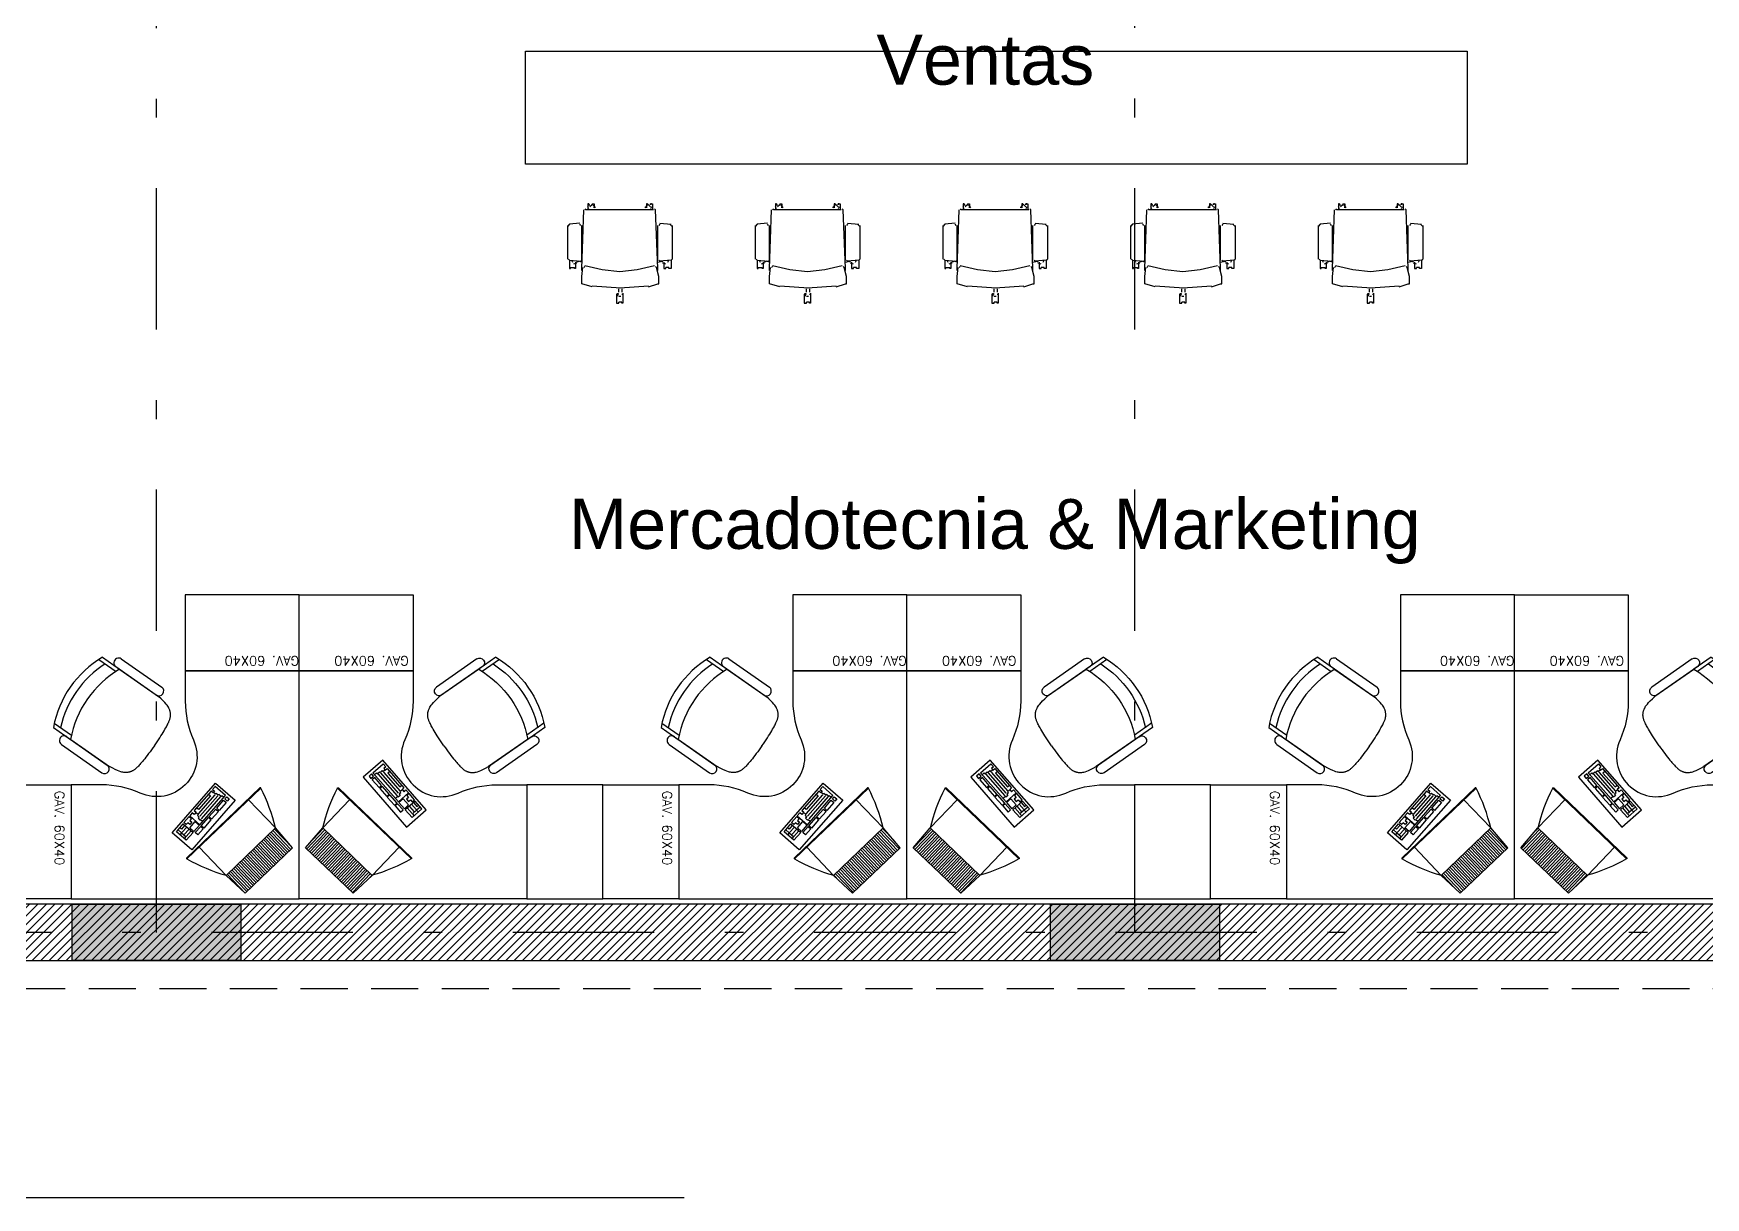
# Model space of a CAD drawing. Header units: millimetres. Extents: x -101 to 3415, y -52 to 1366.
# Drawn here: x 16.05 to 24.93, y 140.99 to 147.17 of the extents above; entities that cross this region are included whole.
import ezdxf
from ezdxf.enums import TextEntityAlignment as Align

# ---------------------------------------------------------------- set-up
doc = ezdxf.new("R2010")
doc.units = ezdxf.units.MM
doc.linetypes.add('XR EJES SUPERIORES$0$DASHDOT2', pattern=[0.5, 0.25, -0.125, 0, -0.125])
doc.linetypes.add('XR LINDERO N$0$A-100a LALA IRAPUATO nave equipo$0$HIDDEN', pattern=[0.375, 0.25, -0.125])
for name, color, linetype in [('00_ARQ', 8, 'Continuous'), ('ARQ', 8, 'Continuous'), ('ARQ_MOBILIARIO', 8, 'Continuous'), ('XR EJES SUPERIORES$0$A-EJES', 8, 'XR EJES SUPERIORES$0$DASHDOT2')]:
    doc.layers.add(name, color=color, linetype=linetype)
doc.styles.add('prot4', font='swisseb.ttf', dxfattribs={"width": 0.56})
doc.styles.add('ROMANS', font='romans.shx')
doc.styles.add('TÍTULO', font='arial.ttf', dxfattribs={"height": 0.19})

# ---------------------------------------------------------------- blocks, each defined once
blk = doc.blocks.new('XR COLUMNAS SUPERIORES')
at = {"layer": '00_ARQ', "linetype": 'ByBlock'}
h = blk.add_hatch(color=256, dxfattribs=at)
h.dxf.hatch_style = 1
h.paths.add_polyline_path([(9.0727, -14.89), (8.1765, -14.89), (8.1765, -14.59), (9.0727, -14.59)])
h = blk.add_hatch(color=256, dxfattribs=at)
h.dxf.hatch_style = 1
h.paths.add_polyline_path([(14.2689, -14.89), (13.3726, -14.89), (13.3726, -14.59), (14.2689, -14.59)])
for points in [[(9.0727, -14.89), (8.1765, -14.89), (8.1765, -14.59), (9.0727, -14.59)], [(14.2689, -14.89), (13.3726, -14.89), (13.3726, -14.59), (14.2689, -14.59)]]:
    blk.add_lwpolyline(points, close=True, dxfattribs=at)
blk = doc.blocks.new('XR EJES SUPERIORES')
at = {"layer": 'XR EJES SUPERIORES$0$A-EJES', "color": 251, "linetype": 'XR EJES SUPERIORES$0$DASHDOT2', "ltscale": 3}
for p, q in [((8.6246, -14.7409), (8.6246, 2.6571)), ((13.8207, -14.7407), (13.8207, 2.6571)), ((30.4672, -14.74), (-2.8802, -14.7414))]:
    blk.add_line(p, q, dxfattribs=at)
blk = doc.blocks.new('TÍTULO PLANO')
blk.add_line((8.747, 0), (13.969, 0))
at = {"style": 'prot4', "width": 0.8}
blk.add_attdef('NOMBRE', (1.912, 0.299), '', height=0.45, dxfattribs=at)
at = {"style": 'prot4'}
blk.add_attdef('NUMERO', text='', height=0.289, dxfattribs=at).set_placement((0.658, 0.326), align=Align.MIDDLE_CENTER)
at = {"style": 'prot4', "width": 1.227796}
blk.add_attdef('CLAVE', text='', height=0.289, dxfattribs=at).set_placement((-0.048, -0.472), (1.289, -0.472), align=Align.FIT)
at = {"style": 'TÍTULO'}
blk.add_attdef('ESCALA', (2.63, -0.558), '', height=0.19, dxfattribs=at)
blk = doc.blocks.new('A$C435F5787')
at = {"linetype": 'ByBlock'}
for p, q in [((0, 0), (0, 0.483)), ((0, 0.483), (0.19, 0.483)), ((0.038, 0.371), (0.063, 0.371)), ((0.038, 0.311), (0.038, 0.371)), ((0.063, 0.371), (0.063, 0.311)), ((0.076, 0.381), (0.076, 0.457)), ((0.076, 0.457), (0.171, 0.457)), ((0.171, 0.381), (0.076, 0.381)), ((0.076, 0.311), (0.076, 0.371)), ((0.076, 0.371), (0.117, 0.371)), ((0.095, 0.438), (0.095, 0.454)), ((0.137, 0.438), (0.095, 0.438)), ((0.095, 0.381), (0.095, 0.435)), ((0.114, 0.384), (0.114, 0.435)), ((0.117, 0.371), (0.117, 0.311)), ((0.137, 0.438), (0.137, 0.454)), ((0.171, 0.438), (0.137, 0.438)), ((0.137, 0.381), (0.137, 0.435)), ((0.152, 0.352), (0.152, 0.371)), ((0.152, 0.371), (0.175, 0.371)), ((0.156, 0.384), (0.156, 0.419)), ((0.156, 0.419), (0.171, 0.419)), ((0.171, 0.457), (0.171, 0.381)), ((0.175, 0.371), (0.175, 0.311)), ((0.19, 0.483), (0.19, 0)), ((0.063, 0.311), (0.038, 0.311)), ((0.038, 0.305), (0.063, 0.305)), ((0.038, 0.225), (0.038, 0.305)), ((0.063, 0.305), (0.063, 0.225)), ((0.117, 0.311), (0.076, 0.311)), ((0.076, 0.305), (0.076, 0.022)), ((0.175, 0.305), (0.076, 0.305)), ((0.098, 0.273), (0.079, 0.273)), ((0.117, 0.279), (0.098, 0.279)), ((0.098, 0.279), (0.098, 0.273)), ((0.098, 0.051), (0.098, 0.267)), ((0.117, 0.267), (0.117, 0.279)), ((0.133, 0.267), (0.117, 0.267)), ((0.117, 0.06), (0.117, 0.257)), ((0.133, 0.33), (0.133, 0.352)), ((0.133, 0.352), (0.152, 0.352)), ((0.152, 0.33), (0.133, 0.33)), ((0.133, 0.257), (0.133, 0.267)), ((0.152, 0.257), (0.133, 0.257)), ((0.137, 0.07), (0.137, 0.254)), ((0.152, 0.311), (0.152, 0.33)), ((0.175, 0.311), (0.152, 0.311)), ((0.156, 0.254), (0.156, 0.276)), ((0.156, 0.276), (0.175, 0.276)), ((0.175, 0.254), (0.156, 0.254)), ((0.175, 0.276), (0.175, 0.305)), ((0.175, 0.067), (0.175, 0.254)), ((0.063, 0.225), (0.038, 0.225)), ((0.038, 0.143), (0.038, 0.219)), ((0.038, 0.219), (0.063, 0.219)), ((0.063, 0.143), (0.038, 0.143)), ((0.038, 0.133), (0.063, 0.133)), ((0.038, 0.057), (0.038, 0.133)), ((0.063, 0.219), (0.063, 0.143)), ((0.063, 0.133), (0.063, 0.057)), ((0.156, 0.095), (0.156, 0.229)), ((0.156, 0.229), (0.175, 0.229)), ((0.063, 0.057), (0.038, 0.057)), ((0.038, 0.044), (0.063, 0.044)), ((0.038, 0.022), (0.038, 0.044)), ((0.063, 0.022), (0.038, 0.022)), ((0.063, 0.044), (0.063, 0.022)), ((0.076, 0.022), (0.175, 0.022)), ((0.079, 0.041), (0.095, 0.041)), ((0.095, 0.041), (0.095, 0.048)), ((0.095, 0.048), (0.117, 0.048)), ((0.117, 0.048), (0.117, 0.054)), ((0.117, 0.054), (0.137, 0.054)), ((0.137, 0.054), (0.137, 0.063)), ((0.137, 0.063), (0.156, 0.063)), ((0.175, 0.095), (0.156, 0.095)), ((0.156, 0.051), (0.156, 0.067)), ((0.156, 0.067), (0.175, 0.067)), ((0.175, 0.051), (0.156, 0.051)), ((0.175, 0.022), (0.175, 0.051)), ((0.19, 0), (0, 0))]:
    blk.add_line(p, q, dxfattribs=at)
blk = doc.blocks.new('m-tv pla')
h = blk.add_hatch()
h.set_pattern_fill('ANSI31', color=256, scale=0.005, angle=45, style=0)
h.set_pattern_definition([(90, (-254.158094, -242.753814), (-0.015875, 2e-18), [])])
h.paths.add_polyline_path([(0.24, -0.474), (0.25, -0.284), (-0.25, -0.284), (-0.24, -0.474)])
for p, q in [((0.373, 0), (-0.373, 0)), ((-0.368, 0.006), (0.368, 0.006)), ((-0.25, -0.284), (-0.25, 0)), ((0.25, -0.284), (0.25, 0)), ((-0.24, -0.474), (-0.25, -0.284)), ((-0.25, -0.284), (0.25, -0.284)), ((0.24, -0.474), (0.25, -0.284)), ((-0.24, -0.474), (0.24, -0.474))]:
    blk.add_line(p, q)
for centre, radius, start, end in [((-0.368, 0.001), 0.005, 90, 196.7752), ((0.898, 0.383), 1.327, 196.7752, 210.1505), ((-0.898, 0.383), 1.327, 329.8495, 343.2248), ((0.368, 0.001), 0.005, 343.2248, 90)]:
    blk.add_arc(centre, radius, start, end)
blk = doc.blocks.new('A$C369842D8')
for p, q in [((0.0498, 0.4909), (0.0498, 0.3809)), ((0.0698, 0.4996), (0.0698, 0.3896)), ((0.4798, 0.4996), (0.4798, 0.3896)), ((0.4998, 0.4909), (0.4998, 0.3809)), ((0, 0.405), (0, 0.145)), ((0.05, 0.405), (0.05, 0.145)), ((0.05, 0.38), (0.05, 0.13)), ((0.5, 0.405), (0.5, 0.145)), ((0.5, 0.38), (0.5, 0.13)), ((0.55, 0.405), (0.55, 0.145))]:
    blk.add_line(p, q)
for points in [[(0.275, 0), (0.2619, 0.0001), (0.249, 0.0003), (0.2363, 0.0006), (0.2239, 0.001), (0.2121, 0.0015), (0.2009, 0.002), (0.1904, 0.0026), (0.1807, 0.0033), (0.1719, 0.004), (0.164, 0.0047), (0.1569, 0.0054), (0.1505, 0.0062), (0.1447, 0.007), (0.1394, 0.0078), (0.1345, 0.0086), (0.13, 0.0095), (0.1257, 0.0104), (0.1217, 0.0113), (0.118, 0.0123), (0.1144, 0.0133), (0.1111, 0.0143), (0.108, 0.0154), (0.1051, 0.0166), (0.1023, 0.0178), (0.0997, 0.0192), (0.0972, 0.0205), (0.0949, 0.022), (0.0927, 0.0235), (0.0906, 0.0251), (0.0885, 0.0268), (0.0865, 0.0285), (0.0845, 0.0303), (0.0826, 0.0322), (0.0806, 0.0341), (0.0787, 0.0363), (0.0767, 0.0387), (0.0747, 0.0413), (0.0727, 0.0443), (0.0706, 0.0476), (0.0685, 0.0513), (0.0663, 0.0556), (0.064, 0.0607), (0.0617, 0.0671), (0.0594, 0.075), (0.057, 0.0849), (0.0547, 0.0971), (0.0523, 0.112), (0.05, 0.13)], [(0.275, 0), (0.2881, 0.0001), (0.301, 0.0003), (0.3137, 0.0006), (0.3261, 0.001), (0.3379, 0.0015), (0.3491, 0.002), (0.3596, 0.0026), (0.3693, 0.0033), (0.3781, 0.004), (0.386, 0.0047), (0.3931, 0.0054), (0.3995, 0.0062), (0.4053, 0.007), (0.4106, 0.0078), (0.4155, 0.0086), (0.42, 0.0095), (0.4243, 0.0104), (0.4283, 0.0113), (0.432, 0.0123), (0.4356, 0.0133), (0.4389, 0.0143), (0.442, 0.0154), (0.4449, 0.0166), (0.4477, 0.0178), (0.4503, 0.0192), (0.4528, 0.0205), (0.4551, 0.022), (0.4573, 0.0235), (0.4594, 0.0251), (0.4615, 0.0268), (0.4635, 0.0285), (0.4655, 0.0303), (0.4674, 0.0322), (0.4694, 0.0341), (0.4713, 0.0363), (0.4733, 0.0387), (0.4753, 0.0413), (0.4773, 0.0443), (0.4794, 0.0476), (0.4815, 0.0513), (0.4837, 0.0556), (0.486, 0.0607), (0.4883, 0.0671), (0.4906, 0.075), (0.493, 0.0849), (0.4953, 0.0971), (0.4977, 0.112), (0.5, 0.13)]]:
    blk.add_lwpolyline(points)
for centre, radius, start, end in [((0.2748, -0.0003), 0.5403, 65.38852, 114.61148), ((0.2748, -0.0403), 0.5403, 67.70075, 112.29925), ((0.025, 0.405), 0.025, 0, 180), ((0.2748, -0.1103), 0.5403, 65.38852, 114.61148), ((0.525, 0.405), 0.025, 0, 180), ((0.025, 0.145), 0.025, 180, 0), ((0.525, 0.145), 0.025, 180, 0)]:
    blk.add_arc(centre, radius, start, end)
blk = doc.blocks.new('*U309')
at = {"layer": 'ARQ'}
for p, q in [((-0.0354, 0.2667), (-0.0789, 0.2667)), ((-0.0789, 0.2667), (-0.0789, 0.2612)), ((-0.0354, 0.2667), (-0.0789, 0.2667)), ((-0.0789, 0.2667), (-0.0789, 0.2612)), ((-0.0354, 0.2667), (-0.0409, 0.2068)), ((-0.0354, 0.2667), (-0.0409, 0.2068)), ((-0.0299, 0.2722), (-0.0354, 0.2667)), ((-0.0299, 0.2722), (-0.0354, 0.2667)), ((0.1497, 0.2778), (-0.0299, 0.2778)), ((0.1497, 0.2778), (-0.0299, 0.2778)), ((0.1552, 0.2667), (0.1444, 0.2778)), ((0.1552, 0.2667), (0.1444, 0.2778)), ((0.1607, 0.2123), (0.1552, 0.2667)), ((0.1607, 0.2123), (0.1552, 0.2667)), ((-0.177, 0.1469), (-0.1607, 0.2015)), ((-0.177, 0.1469), (-0.1607, 0.2015)), ((-0.1607, 0.2015), (-0.1226, 0.2015)), ((-0.1607, 0.2015), (-0.1226, 0.2015)), ((-0.1226, 0.2015), (-0.0735, 0.196)), ((-0.1226, 0.2015), (-0.0735, 0.196)), ((-0.0898, 0.2015), (-0.0789, 0.2015)), ((-0.0898, 0.2015), (-0.0789, 0.2015)), ((-0.0627, 0.185), (-0.0844, 0.0925)), ((-0.0627, 0.185), (-0.0844, 0.0925)), ((-0.0789, 0.2612), (-0.0735, 0.2612)), ((-0.0789, 0.2612), (-0.0735, 0.2612)), ((-0.0789, 0.2341), (-0.0789, 0.2396)), ((-0.0789, 0.2396), (-0.0735, 0.2396)), ((-0.0789, 0.2341), (-0.0789, 0.2396)), ((-0.0789, 0.2396), (-0.0735, 0.2396)), ((-0.0464, 0.2341), (-0.0789, 0.2341)), ((-0.0464, 0.2341), (-0.0789, 0.2341)), ((-0.0789, 0.2015), (0.2314, 0.1905)), ((-0.0789, 0.2015), (0.2314, 0.1905)), ((-0.0735, 0.2612), (-0.0735, 0.2396)), ((-0.0735, 0.2612), (-0.0735, 0.2396)), ((-0.068, 0.185), (-0.0735, 0.1905)), ((-0.068, 0.185), (-0.0735, 0.1905)), ((-0.0517, 0.2287), (-0.0572, 0.245)), ((-0.0517, 0.2287), (-0.0572, 0.245)), ((-0.0354, 0.2559), (-0.0464, 0.2504)), ((-0.0354, 0.2559), (-0.0464, 0.2504)), ((-0.0464, 0.2287), (-0.0409, 0.2178)), ((-0.0464, 0.2287), (-0.0409, 0.2178)), ((-0.0464, 0.2015), (-0.0409, 0.2178)), ((-0.0464, 0.2015), (-0.0409, 0.2178)), ((-0.0409, 0.2068), (-0.0354, 0.2015)), ((-0.0409, 0.2068), (-0.0354, 0.2015)), ((-0.0354, 0.2015), (0.1497, 0.2015)), ((-0.0354, 0.2015), (0.1497, 0.2015)), ((0.0136, 0.196), (0.0136, 0.2015)), ((0.0136, 0.196), (0.0136, 0.2015)), ((0.1497, 0.2068), (0.1552, 0.2123)), ((0.1497, 0.2068), (0.1552, 0.2123)), ((0.2369, 0.1797), (0.2314, 0.185)), ((0.2369, 0.1797), (0.2314, 0.185)), ((0.2314, -0.1797), (0.2314, 0.1797)), ((0.2314, -0.1797), (0.2314, 0.1797)), ((-0.1715, 0.1469), (-0.1825, -0.0055)), ((-0.1715, 0.1469), (-0.1825, -0.0055)), ((-0.0844, 0.0925), (-0.0953, 0)), ((-0.0844, 0.0925), (-0.0953, 0)), ((0.2369, 0.1632), (0.2477, 0.1687)), ((0.264, 0.1687), (0.2369, 0.1687)), ((0.2369, 0.1632), (0.2477, 0.1687)), ((0.264, 0.1687), (0.2369, 0.1687)), ((0.2587, 0.1416), (0.2424, 0.1306)), ((0.2587, 0.1416), (0.2424, 0.1306)), ((0.2424, 0.1361), (0.2477, 0.1361)), ((0.264, 0.1361), (0.2424, 0.1361)), ((0.2424, 0.1361), (0.2477, 0.1361)), ((0.264, 0.1361), (0.2424, 0.1361)), ((0.2587, 0.1469), (0.2477, 0.1579)), ((0.2587, 0.1469), (0.2477, 0.1579)), ((0.2587, 0.1632), (0.2587, 0.1579)), ((0.264, 0.1632), (0.2587, 0.1632)), ((0.2587, 0.1632), (0.2587, 0.1579)), ((0.264, 0.1632), (0.2587, 0.1632)), ((0.2587, 0.1524), (0.2587, 0.1469)), ((0.2587, 0.1524), (0.2587, 0.1469)), ((0.264, 0.1469), (0.2587, 0.1469)), ((0.264, 0.1469), (0.2587, 0.1469)), ((0.264, 0.1632), (0.264, 0.1687)), ((0.264, 0.1632), (0.264, 0.1687)), ((0.264, 0.1469), (0.264, 0.1361)), ((0.264, 0.1469), (0.264, 0.1361)), ((-0.2587, 0.0163), (-0.264, 0.0163)), ((-0.264, 0.0163), (-0.264, 0.0055)), ((-0.2587, 0.0163), (-0.264, 0.0163)), ((-0.264, 0.0163), (-0.264, 0.0055)), ((-0.264, 0.0055), (-0.2587, 0.0055)), ((-0.264, 0.0055), (-0.2587, 0.0055)), ((-0.2151, 0.0163), (-0.2587, 0.0163)), ((-0.2151, 0.0163), (-0.2587, 0.0163)), ((-0.2587, -0.011), (-0.2587, 0.0055)), ((-0.2587, -0.011), (-0.2587, 0.0055)), ((-0.2259, 0.0108), (-0.2096, 0.0108)), ((-0.2259, 0.0108), (-0.2096, 0.0108)), ((-0.2259, 0.0055), (-0.2259, -0.0055)), ((-0.2259, 0.0055), (-0.2259, -0.0055)), ((-0.2151, 0.0055), (-0.2151, 0.0163)), ((-0.2151, 0.0055), (-0.2151, 0.0163)), ((-0.2041, 0.0055), (-0.1878, 0.0055)), ((-0.2041, 0.0055), (-0.1878, 0.0055)), ((-0.264, -0.0163), (-0.264, -0.011)), ((-0.264, -0.011), (-0.2587, -0.011)), ((-0.264, -0.0163), (-0.264, -0.011)), ((-0.264, -0.011), (-0.2587, -0.011)), ((-0.2587, -0.0163), (-0.264, -0.0163)), ((-0.2587, -0.0163), (-0.264, -0.0163)), ((-0.2151, -0.0163), (-0.2587, -0.0163)), ((-0.2151, -0.0163), (-0.2587, -0.0163)), ((-0.2096, -0.0163), (-0.2259, -0.0163)), ((-0.2096, -0.0163), (-0.2259, -0.0163)), ((-0.2151, -0.011), (-0.2151, -0.0163)), ((-0.2151, -0.011), (-0.2151, -0.0163)), ((-0.1878, -0.011), (-0.2041, -0.011)), ((-0.1878, -0.011), (-0.2041, -0.011)), ((-0.1825, 0), (-0.1715, -0.1524)), ((-0.1825, 0), (-0.1715, -0.1524)), ((-0.0953, 0), (-0.0844, -0.0926)), ((-0.0953, 0), (-0.0844, -0.0926)), ((-0.177, -0.1524), (-0.1607, -0.2015)), ((-0.177, -0.1524), (-0.1607, -0.2015)), ((-0.0844, -0.0926), (-0.0627, -0.1852)), ((-0.0844, -0.0926), (-0.0627, -0.1852)), ((0.2477, -0.1687), (0.2369, -0.1634)), ((0.2477, -0.1687), (0.2369, -0.1634)), ((0.264, -0.1742), (0.2369, -0.1742)), ((0.264, -0.1742), (0.2369, -0.1742)), ((0.2424, -0.1362), (0.2477, -0.1362)), ((0.2424, -0.1362), (0.2587, -0.1471)), ((0.2424, -0.1362), (0.2477, -0.1362)), ((0.2424, -0.1362), (0.2587, -0.1471)), ((0.264, -0.1417), (0.2424, -0.1417)), ((0.264, -0.1417), (0.2424, -0.1417)), ((0.2477, -0.1634), (0.2587, -0.1524)), ((0.2477, -0.1634), (0.2587, -0.1524)), ((0.2587, -0.1524), (0.2587, -0.1471)), ((0.264, -0.1471), (0.2587, -0.1471)), ((0.2587, -0.1524), (0.2587, -0.1471)), ((0.264, -0.1471), (0.2587, -0.1471)), ((0.2587, -0.1634), (0.264, -0.1634)), ((0.264, -0.1634), (0.2587, -0.1634)), ((0.2587, -0.1634), (0.264, -0.1634)), ((0.264, -0.1634), (0.2587, -0.1634)), ((0.264, -0.1471), (0.264, -0.1417)), ((0.264, -0.1471), (0.264, -0.1417)), ((0.264, -0.1687), (0.264, -0.1634)), ((0.264, -0.1687), (0.264, -0.1634)), ((0.264, -0.1687), (0.264, -0.1742)), ((0.264, -0.1687), (0.264, -0.1742)), ((-0.1607, -0.2015), (-0.1607, -0.2069)), ((-0.1607, -0.2015), (-0.1607, -0.2069)), ((-0.1607, -0.2069), (-0.1226, -0.2069)), ((-0.1607, -0.2069), (-0.1226, -0.2069)), ((-0.1226, -0.2069), (-0.0735, -0.1961)), ((-0.1226, -0.2069), (-0.0735, -0.1961)), ((-0.0898, -0.2015), (-0.0789, -0.2015)), ((-0.0898, -0.2015), (-0.0789, -0.2015)), ((-0.0789, -0.2015), (0.2314, -0.1906)), ((-0.0789, -0.2015), (0.2314, -0.1906)), ((-0.0464, -0.2342), (-0.0789, -0.2342)), ((-0.0789, -0.2342), (-0.0789, -0.2397)), ((-0.0464, -0.2342), (-0.0789, -0.2342)), ((-0.0789, -0.2342), (-0.0789, -0.2397)), ((-0.0789, -0.2397), (-0.0789, -0.2452)), ((-0.0789, -0.2397), (-0.0789, -0.2452)), ((-0.0789, -0.2452), (-0.0735, -0.2452)), ((-0.0789, -0.2452), (-0.0735, -0.2452)), ((-0.0789, -0.2668), (-0.0789, -0.2614)), ((-0.0789, -0.2614), (-0.0735, -0.2614)), ((-0.0789, -0.2668), (-0.0789, -0.2614)), ((-0.0789, -0.2614), (-0.0735, -0.2614)), ((-0.0735, -0.1961), (-0.068, -0.1906)), ((-0.0735, -0.1961), (-0.068, -0.1906)), ((-0.0735, -0.2614), (-0.0735, -0.2452)), ((-0.0735, -0.2614), (-0.0735, -0.2452)), ((-0.0572, -0.2452), (-0.0517, -0.2287)), ((-0.0572, -0.2452), (-0.0517, -0.2287)), ((-0.0464, -0.2015), (-0.0409, -0.2233)), ((-0.0464, -0.2015), (-0.0409, -0.2233)), ((-0.0464, -0.2287), (-0.0409, -0.2178)), ((-0.0464, -0.2287), (-0.0409, -0.2178)), ((-0.0464, -0.2559), (-0.0354, -0.2614)), ((-0.0464, -0.2559), (-0.0354, -0.2614)), ((-0.0354, -0.2069), (-0.0409, -0.2124)), ((-0.0354, -0.2069), (-0.0409, -0.2124)), ((-0.0354, -0.2723), (-0.0409, -0.2124)), ((-0.0354, -0.2723), (-0.0409, -0.2124)), ((-0.0354, -0.2015), (0.1497, -0.2015)), ((-0.0354, -0.2015), (0.1497, -0.2015)), ((0.0136, -0.2015), (0.0191, -0.2015)), ((0.0136, -0.2015), (0.0191, -0.2015)), ((0.1552, -0.2124), (0.1497, -0.2069)), ((0.1552, -0.2124), (0.1497, -0.2069)), ((0.1607, -0.2124), (0.1552, -0.2723)), ((0.1607, -0.2124), (0.1552, -0.2723)), ((0.2314, -0.1906), (0.2369, -0.1852)), ((0.2314, -0.1906), (0.2369, -0.1852)), ((-0.0789, -0.2723), (-0.0789, -0.2668)), ((-0.0789, -0.2723), (-0.0789, -0.2668)), ((-0.0354, -0.2723), (-0.0789, -0.2723)), ((-0.0354, -0.2723), (-0.0789, -0.2723)), ((-0.0354, -0.2723), (-0.0299, -0.2778)), ((-0.0354, -0.2723), (-0.0299, -0.2778)), ((0.1497, -0.2778), (-0.0299, -0.2778)), ((0.1497, -0.2778), (-0.0299, -0.2778)), ((0.1444, -0.2778), (0.1552, -0.2668)), ((0.1444, -0.2778), (0.1552, -0.2668))]:
    blk.add_line(p, q, dxfattribs=at)
blk = doc.blocks.new('*U308')
at = {"layer": 'ARQ_MOBILIARIO', "color": 0, "linetype": 'ByBlock', "lineweight": -2, "transparency": 16777216}
for p in [(0, 0), (0, -0.9965), (0, -1.993), (0, -2.9895), (0, -3.986)]:
    blk.add_blockref('*U309', p, dxfattribs=at)

msp = doc.modelspace()

# ---------------------------------------------------------------- hatches: boundary and pattern name
at = {"layer": '00_ARQ'}
h = msp.add_hatch(dxfattribs=at)
h.set_pattern_fill('ANSI31', color=8, scale=0.01)
h.set_pattern_definition([(45, (8.080342, 157.137164), (-0.02245064, 0.02245064), [])])
h.paths.add_polyline_path([(33.467, 142.5472), (12.857, 142.5472), (12.857, 142.2472), (33.467, 142.2472)])

# ---------------------------------------------------------------- linework, layer by layer
at = {"layer": '00_ARQ', "linetype": 'XR LINDERO N$0$A-100a LALA IRAPUATO nave equipo$0$HIDDEN'}
msp.add_lwpolyline([(8.0495, 142.0972), (14.8453, 142.0986), (27.8022, 142.0989), (38.8142, 142.0972), (38.7801, 148.4809), (38.7712, 157.0942), (27.3853, 157.1018), (18.1126, 157.1056), (10.6234, 157.1084), (8.0803, 157.1372), (8.0495, 142.0972)], dxfattribs=at)
at = {"layer": '00_ARQ'}
msp.add_lwpolyline([(33.467, 142.5472), (12.857, 142.5472), (12.857, 142.2472), (33.467, 142.2472)], close=True, dxfattribs=at)
at = {"layer": 'ARQ_MOBILIARIO', "ltscale": 0.3}
msp.add_lwpolyline([(18.6649, 146.4733), (18.6649, 147.0733), (23.6649, 147.0733), (23.6649, 146.4733)], close=True, dxfattribs=at)
at = {"layer": 'ARQ_MOBILIARIO', "ltscale": 0.01}
for points in [[(17.4625, 143.7846), (17.4625, 144.188), (16.8576, 144.188), (16.8576, 143.7846)], [(17.4625, 143.7846), (17.4625, 144.188), (18.0675, 144.188), (18.0675, 143.7846)], [(20.6891, 143.7846), (20.6891, 144.188), (20.0841, 144.188), (20.0841, 143.7846)], [(20.6891, 143.7846), (20.6891, 144.188), (21.2941, 144.188), (21.2941, 143.7846)], [(23.9157, 143.7846), (23.9157, 144.188), (23.3107, 144.188), (23.3107, 143.7846)], [(23.9157, 143.7846), (23.9157, 144.188), (24.5207, 144.188), (24.5207, 143.7846)], [(15.8492, 143.1797), (16.2526, 143.1797), (16.2526, 142.5747), (15.8492, 142.5747)], [(19.0758, 143.1797), (18.6725, 143.1797), (18.6725, 142.5747), (19.0758, 142.5747)], [(19.0758, 143.1797), (19.4792, 143.1797), (19.4792, 142.5747), (19.0758, 142.5747)], [(22.3024, 143.1797), (21.8991, 143.1797), (21.8991, 142.5747), (22.3024, 142.5747)], [(22.3024, 143.1797), (22.7057, 143.1797), (22.7057, 142.5747), (22.3024, 142.5747)]]:
    msp.add_lwpolyline(points, close=True, dxfattribs=at)
for points in [[(16.6188, 143.1356, 0.105703), (16.4126, 143.1797), (16.2526, 143.1797), (16.2526, 142.5747), (17.4625, 142.5747), (17.4625, 143.7846), (16.8576, 143.7846), (16.8576, 143.6246, 0.105703), (16.9016, 143.4184, -0.689027)], [(18.3063, 143.1356, -0.105703), (18.5124, 143.1797), (18.6725, 143.1797), (18.6725, 142.5747), (17.4625, 142.5747), (17.4625, 143.7846), (18.0675, 143.7846), (18.0675, 143.6246, -0.105703), (18.0234, 143.4184, 0.689027)], [(19.8454, 143.1356, 0.105703), (19.6392, 143.1797), (19.4792, 143.1797), (19.4792, 142.5747), (20.6891, 142.5747), (20.6891, 143.7846), (20.0841, 143.7846), (20.0841, 143.6246, 0.105703), (20.1282, 143.4184, -0.689027)], [(21.5329, 143.1356, -0.105703), (21.739, 143.1797), (21.8991, 143.1797), (21.8991, 142.5747), (20.6891, 142.5747), (20.6891, 143.7846), (21.2941, 143.7846), (21.2941, 143.6246, -0.105703), (21.25, 143.4184, 0.689027)], [(23.072, 143.1356, 0.105703), (22.8658, 143.1797), (22.7057, 143.1797), (22.7057, 142.5747), (23.9157, 142.5747), (23.9157, 143.7846), (23.3107, 143.7846), (23.3107, 143.6246, 0.105703), (23.3548, 143.4184, -0.689027)], [(24.7595, 143.1356, -0.105703), (24.9656, 143.1797), (25.1257, 143.1797), (25.1257, 142.5747), (23.9157, 142.5747), (23.9157, 143.7846), (24.5207, 143.7846), (24.5207, 143.6246, -0.105703), (24.4766, 143.4184, 0.689027)]]:
    msp.add_lwpolyline(points, format="xyb", close=True, dxfattribs=at)

# ---------------------------------------------------------------- block references
at = {"layer": '00_ARQ'}
for name in ['XR EJES SUPERIORES', 'XR COLUMNAS SUPERIORES']:
    msp.add_blockref(name, (8.0803, 157.1372), dxfattribs=at)
at = {"layer": '00_ARQ', "xscale": 0.75, "yscale": 0.75, "zscale": 0.75}
msp.add_blockref('TÍTULO PLANO', (9.0297, 140.9895), dxfattribs=at)
at = {"layer": 'ARQ_MOBILIARIO', "rotation": 90}
msp.add_blockref('*U308', (19.1649, 145.9994), dxfattribs=at)
at = {"layer": 'ARQ_MOBILIARIO', "ltscale": 0.01}
for name, p, xscale, yscale, zscale, rotation in [('A$C369842D8', (16.5348, 143.1598), 1.00830868, 1.00830868, 1.00830868, 55.02185172129101), ('A$C369842D8', (18.3902, 143.1598), -1.00830868, 1.00830868, 1.00830868, 304.978148278709), ('A$C369842D8', (19.7614, 143.1598), 1.00830868, 1.00830868, 1.00830868, 55.02185172129101), ('A$C369842D8', (21.6168, 143.1598), -1.00830868, 1.00830868, 1.00830868, 304.978148278709), ('A$C369842D8', (22.988, 143.1598), 1.00830868, 1.00830868, 1.00830868, 55.02185172129101), ('A$C369842D8', (24.8434, 143.1598), -1.00830868, 1.00830868, 1.00830868, 304.978148278709), ('A$C435F5787', (17.8023, 143.2196), -0.7259822496000001, 0.7259822496, 0.7259822496, 221.1936937228167), ('A$C435F5787', (21.0289, 143.2196), -0.7259822496000001, 0.7259822496, 0.7259822496, 221.1936937228167), ('A$C435F5787', (24.2555, 143.2196), -0.7259822496000001, 0.7259822496, 0.7259822496, 221.1936937228167), ('A$C435F5787', (17.1228, 143.0986), 0.7259822495999997, 0.7259822495999997, 0.7259822495999997, 138.8063062771833), ('A$C435F5787', (20.3494, 143.0986), 0.7259822495999997, 0.7259822495999997, 0.7259822495999997, 138.8063062771833), ('A$C435F5787', (23.576, 143.0986), 0.7259822495999997, 0.7259822495999997, 0.7259822495999997, 138.8063062771833)]:
    msp.add_blockref(name, p, dxfattribs=dict(at, xscale=xscale, yscale=yscale, zscale=zscale, rotation=rotation))
at = {"layer": 'ARQ_MOBILIARIO'}
for p, xscale, yscale, zscale, rotation in [((17.0629, 142.9747), 0.7285030212999953, 0.7285030212999953, 0.7285030212999953, 43.72332329335327), ((17.8621, 142.9747), -0.7285030212999956, 0.7285030212999954, 0.7285030212999954, 316.2766767066466), ((20.2895, 142.9747), 0.7285030212999953, 0.7285030212999953, 0.7285030212999953, 43.72332329335327), ((21.0887, 142.9747), -0.7285030212999956, 0.7285030212999954, 0.7285030212999954, 316.2766767066466), ((23.5161, 142.9747), 0.7285030212999953, 0.7285030212999953, 0.7285030212999953, 43.72332329335327), ((24.3153, 142.9747), -0.7285030212999956, 0.7285030212999954, 0.7285030212999954, 316.2766767066466)]:
    msp.add_blockref('m-tv pla', p, dxfattribs=dict(at, xscale=xscale, yscale=yscale, zscale=zscale, rotation=rotation))

# ---------------------------------------------------------------- texts
at = {"layer": '00_ARQ', "ltscale": 0.3, "style": 'TÍTULO'}
for s, p in [('Ventas', (20.5277, 146.8956, 1.0136)), ('Mercadotecnia & Marketing', (18.8952, 144.4321, 1.0136))]:
    msp.add_text(s, height=0.266, dxfattribs=at).set_placement(p)
at = {"layer": 'ARQ_MOBILIARIO', "ltscale": 0.01, "style": 'ROMANS'}
for rotation, p in [(180, (17.4625, 143.8629)), (180, (18.0447, 143.8629)), (180, (20.6891, 143.8629)), (180, (21.2713, 143.8629)), (180, (23.9157, 143.8629)), (180, (24.4979, 143.8629)), (270, (16.165, 143.1483)), (270, (19.3916, 143.1483)), (270, (22.6182, 143.1483))]:
    msp.add_text('GAV. 60X40', height=0.05042, rotation=rotation, dxfattribs=at).set_placement(p)

doc.saveas('drawing.dxf')
